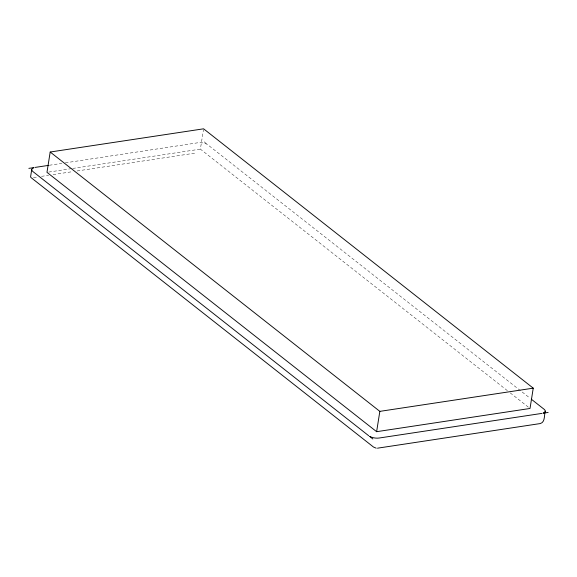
<?xml version="1.0" encoding="UTF-8"?>
<svg xmlns="http://www.w3.org/2000/svg" width="577" height="577" viewBox="0 0 577 577"><rect width="100%" height="100%" fill="white"/><g stroke="black" fill="none" stroke-linecap="round" stroke-linejoin="round"><path stroke-width="0.43" stroke-dasharray="2.88 2.16" d="M507.392 390.665L200.378 149.126L203.457 129.695M49.348 165.253L61.797 163.37M65.36 162.829L197.911 142.779A7.559 3.181 9 0 1 207.345 144.445L529.888 398.087M48.749 172.069L71.8 168.578M72.688 168.448L200.378 149.126M33.502 177.565L37.952 176.894M41.508 176.353L48.627 175.278M53.077 174.6L72.644 171.643M77.094 170.972L196.303 152.934M510.219 392.894L528.611 407.362M204.171 141.834L207.345 144.445"/><path stroke-width="0.87" d="M31.728 169.624L30.595 176.771L30.898 177.492L373.492 447.031L376.204 448.178M50.192 152.018L46.975 172.335L376.622 431.683L530.025 408.473L533.242 388.162L203.594 128.815L50.192 152.018L379.839 411.365L533.242 388.162M376.622 431.683L379.839 411.365M545.272 411.185C543.988 415.022 545.445 422.119 540.281 423.561L377.481 448.185M35.11 167.409L48.454 165.39M541.89 413.399L379.089 438.03A7.559 3.181 9 0 1 369.655 436.363L372.829 438.974M28.85 168.354L33.971 167.655A7.559 3.181 9 0 0 32.947 171.578L368.732 435.758M548.15 412.454L543.029 413.154A7.559 3.181 9 0 0 544.053 409.23L531.302 399.197"/></g></svg>
